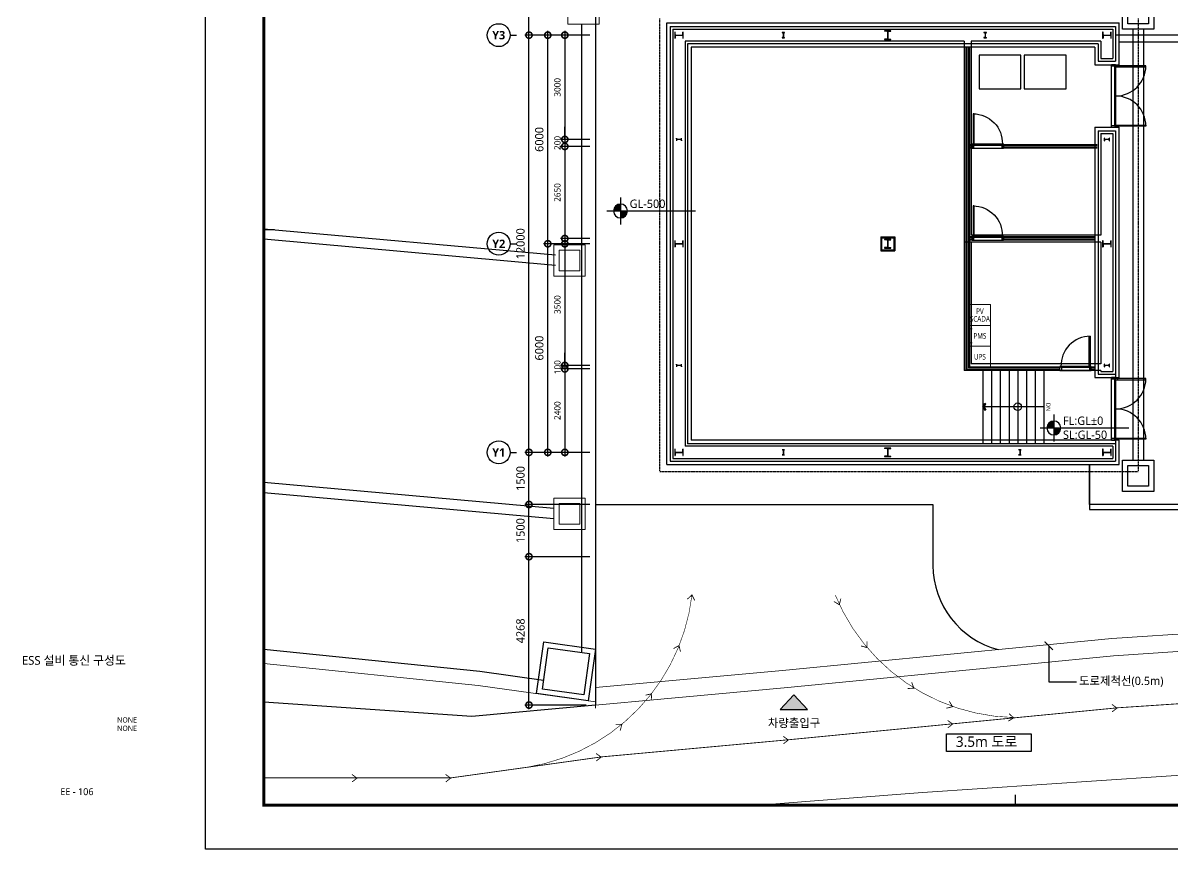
# Model space of a CAD drawing. Header units: millimetres. Extents: x 3366 to 637019, y 0 to 56757.
# Drawn here: x 163425 to 196451, y 0 to 23759 of the extents above; entities that cross this region are included whole.
import ezdxf
from ezdxf.enums import TextEntityAlignment as Align

# ---------------------------------------------------------------- set-up
doc = ezdxf.new("R2010")
doc.units = ezdxf.units.MM
for name, pattern in [('CEN', [62, 60, -1, 0, -1]), ('CONTIN', [0]), ('HID', [2.3, 1.5, -0.8]), ('HID2-HM', [3.75, 2.5, -1.25]), ('HIDDENX2', [0.75, 0.5, -0.25])]:
    doc.linetypes.add(name, pattern=pattern)
doc.layers.get('DEFPOINTS').update_dxf_attribs({"color": 137})
for name, color, linetype in [('0-구조_Pur', 5, 'HID'), ('7', 7, 'Continuous'), ('DIM', 7, 'Continuous'), ('DOOR', 6, 'Continuous'), ('E-ARCH', 8, 'Continuous'), ('E-TEXT', 7, 'Continuous'), ('ELE-7', 7, 'Continuous'), ('FIN', 5, 'Continuous'), ('Fin-1', 6, 'Continuous'), ('HID', 7, 'HIDDENX2'), ('S-SC', 3, 'Continuous'), ('SHT', 7, 'Continuous'), ('SHT-TXT', 7, 'Continuous'), ('SYM', 6, 'Continuous'), ('SYM-BUB', 3, 'Continuous'), ('SYM-LEAD', 6, 'Continuous'), ('SYM-LEVEL', 7, 'Continuous'), ('TEXT', 3, 'Continuous'), ('TEXT-NOTE', 6, 'Continuous'), ('도면 TITLE', 4, 'Continuous')]:
    doc.layers.add(name, color=color, linetype=linetype)
for name, color, linetype, lineweight in [('계획선', 6, 'Continuous', 30), ('배수로', 52, 'Continuous', 30), ('종단계획선', 6, 'CONTIN', 13), ('지반선', 7, 'CONTIN', 13)]:
    doc.layers.add(name, color=color, linetype=linetype, lineweight=lineweight)
doc.styles.add('MG', font='malgun.ttf')
doc.styles.add('스타일1', font='malgun.ttf')
doc.styles.add('스타일2', font='malgunbd.ttf')
doc.linetypes.add('FENCELINE1', pattern='A,6.35,-2.54,[133,ltypeshp.shx,S=2.54,R=0,X=-2.54,Y=0],-2.54,25.4', length=36.83)
doc.dimstyles.new('DIM-QD 1', dxfattribs={"dimtxt": 3, "dimasz": 1.5, "dimexe": 1, "dimexo": 0, "dimgap": 1, "dimtad": 1, "dimdec": 3, "dimdsep": 46, "dimlunit": 6, "dimtxsty": '스타일1', "dimblk1": 'ARCHTICK', "dimblk2": 'ARCHTICK', "dimsah": 1, "dimcen": 0, "dimclrd": 256, "dimclre": 256, "dimclrt": 3, "dimazin": 2, "dimtfac": 1, "dimtdec": 3, "dimtix": 1, "dimtmove": 2, "dimatfit": 3, "dimldrblk": 'ARCHTICK', "dimfxl": 1, "dimtolj": 1, "dimtzin": 0, "dimarcsym": 0})
doc.dimstyles.new('HM', dxfattribs={"dimscale": 300, "dimtxt": 2.7, "dimasz": 1, "dimexe": 2, "dimexo": 3, "dimgap": 1, "dimtad": 1, "dimdec": 0, "dimzin": 1, "dimdsep": 46, "dimlunit": 6, "dimtxsty": '스타일1', "dimblk": 'CJDOT', "dimcen": 0.09, "dimdle": 1, "dimclrd": 256, "dimclre": 256, "dimclrt": 3, "dimadec": 0, "dimazin": 0, "dimtfac": 1, "dimtdec": 0, "dimtix": 1, "dimtmove": 2, "dimatfit": 3, "dimldrblk": 'CJDOT', "dimfxl": 1, "dimtolj": 1, "dimtzin": 1, "dimarcsym": 0})

# ---------------------------------------------------------------- blocks, each defined once
blk = doc.blocks.new('NEW_BUB')
at = {"layer": 'SYM-BUB', "color": 6}
blk.add_line((0, 1.5), (0, 0), dxfattribs=at)
blk.add_circle((0, 4.25), 2.75, dxfattribs=at)
at = {"layer": 'SYM-BUB', "color": 3, "style": '스타일2'}
blk.add_attdef('X', text='', height=2, dxfattribs=at).set_placement((0, 4.25), align=Align.MIDDLE)
blk = doc.blocks.new('SHEET')
at = {"layer": 'SHT-TXT'}
for p, q in [((0, 0), (0, 297)), ((14, 148.5), (16.5, 148.5)), ((194, 10.5), (194, 13)), ((420, 0), (0, 0))]:
    blk.add_line(p, q, dxfattribs=at)
at = {"layer": 'SHT-TXT', "const_width": 0.699}
blk.add_lwpolyline([(14, 10.5), (14, 286.5), (410, 286.5), (410, 10.5)], close=True, dxfattribs=at)
blk = doc.blocks.new('LEVEL1')
at = {"layer": 'SYM-LEVEL'}
h = blk.add_hatch(color=6, dxfattribs=at)
edge = h.paths.add_edge_path()
edge.add_ellipse((4.87, 0), major_axis=(1.18, 1.18), ratio=1, start_angle=405, end_angle=495)
edge.add_line((3.2, 0), (4.87, 0))
edge.add_line((4.87, 0), (4.87, 1.67))
edge = h.paths.add_edge_path()
edge.add_ellipse((4.87, 0), major_axis=(1.18, 1.18), ratio=1, start_angle=585, end_angle=675)
edge.add_line((6.54, 0), (4.87, 0))
edge.add_line((4.87, 0), (4.87, -1.67))
at = {"layer": 'SYM-LEVEL', "color": 6}
for p, q in [((4.87, 3.25), (4.87, -3.25)), ((1.62, 0), (8.12, 0)), ((7.67, 0), (22.82, 0))]:
    blk.add_line(p, q, dxfattribs=at)
blk.add_ellipse((4.87, 0), major_axis=(1.18, 1.18), ratio=1, start_param=5.497787, end_param=11.780972, dxfattribs=at)
at = {"layer": 'SYM-LEVEL', "color": 3, "style": '스타일1'}
for tag, p in [('1층-바닥마감', (7.06, 0.74)), ('EL-+100', (7.06, -2.62))]:
    blk.add_attdef(tag, p, '', height=2, dxfattribs=at)
blk = doc.blocks.new('door1')
at = {"layer": 'DOOR'}
for p, q in [((-80097, -273801), (-80097, -272001)), ((-79977, -272001), (-80097, -272001)), ((-79107, -273771), (-80007, -273771)), ((-80097, -273801), (-79977, -273801))]:
    blk.add_line(p, q, dxfattribs=at)
for points in [[(-80007, -272046), (-80097, -272046)], [(-79107, -272031), (-80007, -272031), (-80007, -273771)], [(-79977, -272001), (-79977, -273801)], [(-79977, -272061), (-79107, -272061)], [(-79917, -272061), (-79917, -272031)], [(-79167, -272031), (-79167, -272061)], [(-79107, -272061), (-79107, -272031)], [(-80007, -273756), (-80097, -273756)], [(-79977, -273741), (-79107, -273741)], [(-79917, -273741), (-79917, -273771)], [(-79167, -273771), (-79167, -273741)], [(-79107, -273741), (-79107, -273771)]]:
    blk.add_lwpolyline(points, dxfattribs=at)
for centre, start, end in [((-79977, -272031), 270, 0), ((-79977, -273771), 0, 90)]:
    blk.add_arc(centre, 870, start, end, dxfattribs=at)
blk = doc.blocks.new('XR-PLAN$0$arrow1')
for p, q in [((0, 0), (0.29, 0.5)), ((0, 0), (0.29, -0.5)), ((0.16, 0), (0.41, 0.43)), ((0.16, 0), (0.41, -0.43)), ((0.29, 0.5), (0.41, 0.43)), ((0.29, -0.5), (0.41, -0.43))]:
    blk.add_line(p, q)
blk = doc.blocks.new('d-900')
at = {"layer": 'DOOR'}
for p, q in [((-80750, -274049), (-80750, -273149)), ((-80660, -274019), (-80660, -273179)), ((-80630, -274049), (-80630, -273149)), ((-79760, -274019), (-80660, -274019))]:
    blk.add_line(p, q, dxfattribs=at)
for points in [[(-80750, -273149), (-80630, -273149)], [(-80660, -273194), (-80750, -273194)], [(-80630, -273179), (-80660, -273179)], [(-80660, -274004), (-80750, -274004)], [(-80750, -274049), (-80630, -274049)], [(-80630, -273989), (-79760, -273989)], [(-80570, -273989), (-80570, -274019)], [(-79820, -274019), (-79820, -273989)], [(-79760, -273989), (-79760, -274019)]]:
    blk.add_lwpolyline(points, dxfattribs=at)
blk.add_arc((-80605, -274024), 845, 0.3025, 91.7077, dxfattribs=at)
blk = doc.blocks.new('_DotSmall')
at = {"color": 0, "linetype": 'ByBlock', "const_width": 0.5}
blk.add_lwpolyline([(-0.0625, 0, 1), (0.0625, 0, 1)], format="xyb", close=True, dxfattribs=at)
blk = doc.blocks.new('*D68')
at = {"layer": 'DEFPOINTS', "color": 0, "transparency": 16777216}
for p in [(177969, 23409), (180079, 23409), (180079, 11409)]:
    blk.add_point(p, dxfattribs=at)
at = {"layer": 'DIM', "color": 7, "lineweight": -2, "transparency": 16777216}
for p, q in [((177969, 11289), (177969, 23529)), ((179719, 23409), (177849, 23409)), ((179719, 11409), (177849, 11409))]:
    blk.add_line(p, q, dxfattribs=at)
at = {"layer": 'DIM', "color": 7, "lineweight": -2, "transparency": 16777216, "xscale": 360, "yscale": 360, "zscale": 360}
for p, rotation in [((177969, 23409), 90), ((177969, 11409), 270)]:
    blk.add_blockref('_DotSmall', p, dxfattribs=dict(at, rotation=rotation))
at = {"layer": 'DIM', "color": 3, "transparency": 16777216, "insert": (177725, 17409), "char_height": 240, "attachment_point": 5, "rotation": 90, "style": '스타일1'}
blk.add_mtext('\\A1;12000', dxfattribs=at)
blk = doc.blocks.new('CJDOT')
blk.add_line((-2, 0), (2, 0))
at = {"const_width": 0.5}
blk.add_lwpolyline([(-0.25, 0, 1), (0.25, 0, 1)], format="xyb", close=True, dxfattribs=at)
blk = doc.blocks.new('*D69')
at = {"layer": 'DEFPOINTS', "color": 0, "transparency": 16777216}
for p in [(178509, 23409), (180079, 23409), (180079, 17409)]:
    blk.add_point(p, dxfattribs=at)
at = {"layer": 'DIM', "color": 7, "lineweight": -2, "transparency": 16777216}
for p, q in [((178509, 17289), (178509, 23529)), ((179719, 23409), (178389, 23409)), ((179719, 17409), (178389, 17409))]:
    blk.add_line(p, q, dxfattribs=at)
at = {"layer": 'DIM', "color": 7, "lineweight": -2, "transparency": 16777216, "xscale": 360, "yscale": 360, "zscale": 360}
for p, rotation in [((178509, 23409), 90), ((178509, 17409), 270)]:
    blk.add_blockref('_DotSmall', p, dxfattribs=dict(at, rotation=rotation))
at = {"layer": 'DIM', "color": 3, "transparency": 16777216, "insert": (178265, 20409), "char_height": 240, "attachment_point": 5, "rotation": 90, "style": '스타일1'}
blk.add_mtext('\\A1;6000', dxfattribs=at)
blk = doc.blocks.new('*D70')
at = {"layer": 'DEFPOINTS', "color": 0, "transparency": 16777216}
for p in [(177969, 11409), (180079, 11409), (180079, 9909)]:
    blk.add_point(p, dxfattribs=at)
at = {"layer": 'DIM', "color": 7, "lineweight": -2, "transparency": 16777216}
for p, q in [((179719, 11409), (177849, 11409)), ((177969, 9789), (177969, 11529)), ((179719, 9909), (177849, 9909))]:
    blk.add_line(p, q, dxfattribs=at)
at = {"layer": 'DIM', "color": 7, "lineweight": -2, "transparency": 16777216, "xscale": 360, "yscale": 360, "zscale": 360}
for p, rotation in [((177969, 11409), 90), ((177969, 9909), 270)]:
    blk.add_blockref('_DotSmall', p, dxfattribs=dict(at, rotation=rotation))
at = {"layer": 'DIM', "color": 3, "transparency": 16777216, "insert": (177725, 10659), "char_height": 240, "attachment_point": 5, "rotation": 90, "style": '스타일1'}
blk.add_mtext('\\A1;1500', dxfattribs=at)
blk = doc.blocks.new('*D71')
at = {"layer": 'DEFPOINTS', "color": 0, "transparency": 16777216}
for p in [(178509, 17409), (180079, 17409), (180079, 11409)]:
    blk.add_point(p, dxfattribs=at)
at = {"layer": 'DIM', "color": 7, "lineweight": -2, "transparency": 16777216}
for p, q in [((178509, 11289), (178509, 17529)), ((179719, 17409), (178389, 17409)), ((179719, 11409), (178389, 11409))]:
    blk.add_line(p, q, dxfattribs=at)
at = {"layer": 'DIM', "color": 7, "lineweight": -2, "transparency": 16777216, "xscale": 360, "yscale": 360, "zscale": 360}
for p, rotation in [((178509, 17409), 90), ((178509, 11409), 270)]:
    blk.add_blockref('_DotSmall', p, dxfattribs=dict(at, rotation=rotation))
at = {"layer": 'DIM', "color": 3, "transparency": 16777216, "insert": (178265, 14409), "char_height": 240, "attachment_point": 5, "rotation": 90, "style": '스타일1'}
blk.add_mtext('\\A1;6000', dxfattribs=at)
blk = doc.blocks.new('*D72')
at = {"layer": 'DEFPOINTS', "color": 0, "transparency": 16777216}
for p in [(177969, 27409), (180079, 27409), (180079, 23409)]:
    blk.add_point(p, dxfattribs=at)
at = {"layer": 'DIM', "color": 7, "lineweight": -2, "transparency": 16777216}
for p, q in [((177969, 23289), (177969, 27529)), ((179719, 27409), (177849, 27409)), ((179719, 23409), (177849, 23409))]:
    blk.add_line(p, q, dxfattribs=at)
at = {"layer": 'DIM', "color": 7, "lineweight": -2, "transparency": 16777216, "xscale": 360, "yscale": 360, "zscale": 360}
for p, rotation in [((177969, 27409), 90), ((177969, 23409), 270)]:
    blk.add_blockref('_DotSmall', p, dxfattribs=dict(at, rotation=rotation))
at = {"layer": 'DIM', "color": 3, "transparency": 16777216, "insert": (177725, 25409), "char_height": 240, "attachment_point": 5, "rotation": 90, "style": '스타일1'}
blk.add_mtext('\\A1;4000', dxfattribs=at)
blk = doc.blocks.new('*D73')
at = {"layer": 'DEFPOINTS', "color": 0, "transparency": 16777216}
for p in [(177969, 8409), (180079, 8409), (179974, 4141)]:
    blk.add_point(p, dxfattribs=at)
at = {"layer": 'DIM', "color": 7, "lineweight": -2, "transparency": 16777216}
for p, q in [((179719, 8409), (177849, 8409)), ((177969, 4021), (177969, 8529)), ((179614, 4141), (177849, 4141))]:
    blk.add_line(p, q, dxfattribs=at)
at = {"layer": 'DIM', "color": 7, "lineweight": -2, "transparency": 16777216, "xscale": 360, "yscale": 360, "zscale": 360}
for p, rotation in [((177969, 8409), 90), ((177969, 4141), 270)]:
    blk.add_blockref('_DotSmall', p, dxfattribs=dict(at, rotation=rotation))
at = {"layer": 'DIM', "color": 3, "transparency": 16777216, "insert": (177725, 6275), "char_height": 240, "attachment_point": 5, "rotation": 90, "style": '스타일1'}
blk.add_mtext('\\A1;4268', dxfattribs=at)
blk = doc.blocks.new('*D81')
at = {"layer": 'DEFPOINTS', "color": 0, "transparency": 16777216}
for p in [(177969, 9909), (180079, 9909), (180079, 8409)]:
    blk.add_point(p, dxfattribs=at)
at = {"layer": 'DIM', "color": 7, "lineweight": -2, "transparency": 16777216}
for p, q in [((179719, 9909), (177849, 9909)), ((177969, 8289), (177969, 10029)), ((179719, 8409), (177849, 8409))]:
    blk.add_line(p, q, dxfattribs=at)
at = {"layer": 'DIM', "color": 7, "lineweight": -2, "transparency": 16777216, "xscale": 360, "yscale": 360, "zscale": 360}
for p, rotation in [((177969, 9909), 90), ((177969, 8409), 270)]:
    blk.add_blockref('_DotSmall', p, dxfattribs=dict(at, rotation=rotation))
at = {"layer": 'DIM', "color": 3, "transparency": 16777216, "insert": (177725, 9159), "char_height": 240, "attachment_point": 5, "rotation": 90, "style": '스타일1'}
blk.add_mtext('\\A1;1500', dxfattribs=at)
blk = doc.blocks.new('*U43')
for p, q in [((19, 143), (0, 143)), ((19, 7), (0, 7)), ((35, 127), (35, 23)), ((40, 127), (40, 23)), ((56, 143), (75, 143)), ((56, 7), (75, 7))]:
    blk.add_line(p, q)
for points in [[(75, 143), (75, 150), (0, 150), (0, 143)], [(0, 7), (0, 0), (75, 0), (75, 7)]]:
    blk.add_lwpolyline(points)
for centre, start, end in [((19, 127), 0, 90), ((19, 23), 270, 0), ((56, 127), 90, 180), ((56, 23), 180, 270)]:
    blk.add_arc(centre, 16, start, end)
blk = doc.blocks.new('WC1')
at = {"layer": 'S-SC'}
blk.add_blockref('*U43', (-17817, 85329), dxfattribs=at)
blk = doc.blocks.new('*U21')
for p, q in [((68, 233), (0, 233)), ((68, 11), (0, 11)), ((84, 217), (84, 27)), ((91, 217), (91, 27)), ((107, 233), (175, 233)), ((107, 11), (175, 11))]:
    blk.add_line(p, q)
for points in [[(175, 233), (175, 244), (0, 244), (0, 233)], [(0, 11), (0, 0), (175, 0), (175, 11)]]:
    blk.add_lwpolyline(points)
for centre, start, end in [((68, 217), 0, 90), ((68, 27), 270, 0), ((107, 217), 90, 180), ((107, 27), 180, 270)]:
    blk.add_arc(centre, 16, start, end)
blk = doc.blocks.new('_ARCHTICK')
at = {"color": 0, "linetype": 'ByBlock', "const_width": 0.15}
blk.add_lwpolyline([(-0.5, -0.5), (0.5, 0.5)], dxfattribs=at)
blk = doc.blocks.new('*D57')
at = {"layer": 'DEFPOINTS', "color": 0, "transparency": 16777216}
for p in [(180079, 23409), (178999, 20409), (180079, 20409)]:
    blk.add_point(p, dxfattribs=at)
at = {"layer": 'DIM', "color": 7, "lineweight": -2, "transparency": 16777216}
for p, q in [((178999, 23529), (178999, 20289)), ((179719, 23409), (178879, 23409)), ((179719, 20409), (178879, 20409))]:
    blk.add_line(p, q, dxfattribs=at)
at = {"layer": 'DIM', "color": 7, "lineweight": -2, "transparency": 16777216, "xscale": 360, "yscale": 360, "zscale": 360}
for p, rotation in [((178999, 23409), 90), ((178999, 20409), 270)]:
    blk.add_blockref('_DotSmall', p, dxfattribs=dict(at, rotation=rotation))
at = {"layer": 'DIM', "color": 3, "transparency": 16777216, "insert": (178786, 21909), "char_height": 180, "attachment_point": 5, "rotation": 90, "style": '스타일1'}
blk.add_mtext('\\A1;3000', dxfattribs=at)
blk = doc.blocks.new('*D58')
at = {"layer": 'DEFPOINTS', "color": 0, "transparency": 16777216}
for p in [(180079, 20209), (178999, 17559), (180079, 17559)]:
    blk.add_point(p, dxfattribs=at)
at = {"layer": 'DIM', "color": 7, "lineweight": -2, "transparency": 16777216}
for p, q in [((179719, 20209), (178879, 20209)), ((178999, 20329), (178999, 17439)), ((179719, 17559), (178879, 17559))]:
    blk.add_line(p, q, dxfattribs=at)
at = {"layer": 'DIM', "color": 7, "lineweight": -2, "transparency": 16777216, "xscale": 360, "yscale": 360, "zscale": 360}
for p, rotation in [((178999, 20209), 90), ((178999, 17559), 270)]:
    blk.add_blockref('_DotSmall', p, dxfattribs=dict(at, rotation=rotation))
at = {"layer": 'DIM', "color": 3, "transparency": 16777216, "insert": (178786, 18884), "char_height": 180, "attachment_point": 5, "rotation": 90, "style": '스타일1'}
blk.add_mtext('\\A1;2650', dxfattribs=at)
blk = doc.blocks.new('*D61')
at = {"layer": 'DEFPOINTS', "color": 0, "transparency": 16777216}
for p in [(180079, 17409), (178999, 13909), (180079, 13909)]:
    blk.add_point(p, dxfattribs=at)
at = {"layer": 'DIM', "color": 7, "lineweight": -2, "transparency": 16777216}
for p, q in [((178999, 17529), (178999, 13789)), ((179719, 17409), (178879, 17409)), ((179719, 13909), (178879, 13909))]:
    blk.add_line(p, q, dxfattribs=at)
at = {"layer": 'DIM', "color": 7, "lineweight": -2, "transparency": 16777216, "xscale": 360, "yscale": 360, "zscale": 360}
for p, rotation in [((178999, 17409), 90), ((178999, 13909), 270)]:
    blk.add_blockref('_DotSmall', p, dxfattribs=dict(at, rotation=rotation))
at = {"layer": 'DIM', "color": 3, "transparency": 16777216, "insert": (178786, 15659), "char_height": 180, "attachment_point": 5, "rotation": 90, "style": '스타일1'}
blk.add_mtext('\\A1;3500', dxfattribs=at)
blk = doc.blocks.new('*D62')
at = {"layer": 'DEFPOINTS', "color": 0, "transparency": 16777216}
for p in [(180079, 13809), (178999, 11409), (180079, 11409)]:
    blk.add_point(p, dxfattribs=at)
at = {"layer": 'DIM', "color": 7, "lineweight": -2, "transparency": 16777216}
for p, q in [((178999, 13929), (178999, 11289)), ((179719, 13809), (178879, 13809)), ((179719, 11409), (178879, 11409))]:
    blk.add_line(p, q, dxfattribs=at)
at = {"layer": 'DIM', "color": 7, "lineweight": -2, "transparency": 16777216, "xscale": 360, "yscale": 360, "zscale": 360}
for p, rotation in [((178999, 13809), 90), ((178999, 11409), 270)]:
    blk.add_blockref('_DotSmall', p, dxfattribs=dict(at, rotation=rotation))
at = {"layer": 'DIM', "color": 3, "transparency": 16777216, "insert": (178786, 12609), "char_height": 180, "attachment_point": 5, "rotation": 90, "style": '스타일1'}
blk.add_mtext('\\A1;2400', dxfattribs=at)
blk = doc.blocks.new('*D63')
at = {"layer": 'DEFPOINTS', "color": 0, "transparency": 16777216}
for p in [(180079, 13909), (178999, 13809), (180079, 13809)]:
    blk.add_point(p, dxfattribs=at)
at = {"layer": 'DIM', "color": 7, "lineweight": -2, "transparency": 16777216}
for p, q in [((178999, 13909), (178999, 14269)), ((179719, 13909), (178879, 13909)), ((178999, 13909), (178999, 13809)), ((179719, 13809), (178879, 13809)), ((178999, 13809), (178999, 13449))]:
    blk.add_line(p, q, dxfattribs=at)
at = {"layer": 'DIM', "color": 7, "lineweight": -2, "transparency": 16777216, "xscale": 360, "yscale": 360, "zscale": 360}
for p, rotation in [((178999, 13909), 270), ((178999, 13809), 90)]:
    blk.add_blockref('_DotSmall', p, dxfattribs=dict(at, rotation=rotation))
at = {"layer": 'DIM', "color": 3, "transparency": 16777216, "insert": (178786, 13859), "char_height": 180, "attachment_point": 5, "rotation": 90, "style": '스타일1'}
blk.add_mtext('\\A1;100', dxfattribs=at)
blk = doc.blocks.new('*D67')
at = {"layer": 'DEFPOINTS', "color": 0, "transparency": 16777216}
for p in [(178999, 20209), (180079, 20409), (180079, 20209)]:
    blk.add_point(p, dxfattribs=at)
at = {"layer": 'DIM', "color": 7, "lineweight": -2, "transparency": 16777216}
for p, q in [((178999, 20409), (178999, 20769)), ((179719, 20409), (178879, 20409)), ((179719, 20209), (178879, 20209)), ((178999, 20409), (178999, 20209)), ((178999, 20209), (178999, 19849))]:
    blk.add_line(p, q, dxfattribs=at)
at = {"layer": 'DIM', "color": 7, "lineweight": -2, "transparency": 16777216, "xscale": 360, "yscale": 360, "zscale": 360}
for p, rotation in [((178999, 20409), 270), ((178999, 20209), 90)]:
    blk.add_blockref('_DotSmall', p, dxfattribs=dict(at, rotation=rotation))
at = {"layer": 'DIM', "color": 3, "transparency": 16777216, "insert": (178786, 20309), "char_height": 180, "attachment_point": 5, "rotation": 90, "style": '스타일1'}
blk.add_mtext('\\A1;200', dxfattribs=at)

msp = doc.modelspace()

# ---------------------------------------------------------------- hatches: boundary and pattern name
at = {"layer": 'SYM'}
msp.add_hatch(color=1, dxfattribs=at).paths.add_polyline_path([(185581.4, 4431.4), (185971.4, 4011.4), (185191.4, 4011.4)])

# ---------------------------------------------------------------- linework, layer by layer
for points in [[(190904.4, 21864), (192104.4, 21864), (192104.4, 22834), (190904.4, 22834)], [(192204.4, 21864), (193404.4, 21864), (193404.4, 22834), (192204.4, 22834)]]:
    msp.add_lwpolyline(points, close=True)
at = {"lineweight": 18}
for points in [[(190629.4, 15659.8), (190629.4, 13859), (191229.7, 13859), (191229.7, 15659.8)], [(191229.7, 15659.8), (190629.4, 15659.8)], [(190629.4, 15059.5), (191229.7, 15059.5)], [(190629.4, 14459.3), (191229.7, 14459.3)]]:
    msp.add_lwpolyline(points, dxfattribs=at)
at = {"lineweight": 30}
for points in [[(190686.4, 14968.2), (190675, 14968.2)], [(190675, 14947.7), (190686.4, 14947.7)], [(190675, 14568.8), (190686.4, 14568.8)], [(190686.4, 14548.3), (190675, 14548.3)]]:
    msp.add_lwpolyline(points, dxfattribs=at)
for centre in [(190680.7, 14960.3), (190680.7, 14560.8)]:
    msp.add_circle(centre, 3.42, dxfattribs=at)
for centre, start, end in [((190676.2, 14960.3), 90.00002, 269.99998), ((190687.6, 14960.3), 270.00002, 89.99998), ((190676.2, 14560.8), 90.00002, 269.99998), ((190687.6, 14560.8), 270.00002, 89.99998)]:
    msp.add_arc(centre, 10.3, start, end, dxfattribs=at)
at = {"layer": '7'}
for p, q in [((179879.4, 9909), (189579.4, 9909)), ((189579.4, 9909), (189579.4, 8159))]:
    msp.add_line(p, q, dxfattribs=at)
msp.add_arc((192079.4, 8159), 2500, 180, 255.55383, dxfattribs=at)
at = {"layer": 'E-ARCH', "color": 3, "linetype": 'FENCELINE1', "ltscale": 0.5}
for points in [[(200079.4, 22651), (200079.4, 23409), (194854.4, 23409)], [(194079.4, 11059), (194079.4, 9769), (201045.2, 9769)]]:
    msp.add_lwpolyline(points, dxfattribs=at)
at = {"layer": 'ELE-7', "linetype": 'HIDDENX2'}
for p, q in [((181729.4, 10859), (181729.4, 23884)), ((195479.4, 23884), (195479.4, 10859)), ((181729.4, 10859), (195479.4, 10859))]:
    msp.add_line(p, q, dxfattribs=at)
at = {"layer": 'ELE-7'}
for p, q in [((182104.4, 23584), (182104.4, 11234)), ((182104.4, 23584), (194754.4, 23584)), ((194754.4, 23584), (194754.4, 22734)), ((182454.4, 23234), (182454.4, 11584)), ((190479.4, 23234), (182454.4, 23234)), ((190479.4, 23234), (190479.4, 13759)), ((194404.4, 23234), (190679.4, 23234)), ((190679.4, 23234), (190679.4, 17659)), ((194404.4, 23234), (194404.4, 22734)), ((200079.4, 23209), (194929.4, 23209)), ((194404.4, 22734), (194754.4, 22734)), ((194404.4, 20584), (194404.4, 17659)), ((194404.4, 20584), (194754.4, 20584)), ((194754.4, 20584), (194754.4, 13734)), ((194404.4, 17659), (190679.4, 17659)), ((194404.4, 17459), (190479.4, 17459)), ((190679.4, 17459), (190679.4, 13959)), ((194404.4, 17459), (194404.4, 13959)), ((194404.4, 13959), (190679.4, 13959)), ((194404.4, 13759), (190479.4, 13759)), ((191016.4, 13759), (191016.4, 11684)), ((191266.4, 13759), (191266.4, 11684)), ((191516.4, 13759), (191516.4, 11684)), ((191766.4, 13759), (191766.4, 11684)), ((192016.4, 13759), (192016.4, 11684)), ((192266.4, 13759), (192266.4, 11684)), ((192516.4, 13759), (192516.4, 11684)), ((192766.4, 13759), (192766.4, 11684)), ((194404.4, 13759), (194404.4, 13734)), ((194404.4, 13734), (194754.4, 13734)), ((194754.4, 11584), (182454.4, 11584)), ((194754.4, 11584), (194754.4, 11234)), ((182104.4, 11234), (194754.4, 11234)), ((194079.4, 9909), (194079.4, 11059)), ((200079.4, 9909), (194079.4, 9909))]:
    msp.add_line(p, q, dxfattribs=at)
at = {"layer": 'FIN'}
for p, q in [((181929.4, 23759), (194929.4, 23759)), ((181929.4, 11059), (181929.4, 23759)), ((194929.4, 22559), (194929.4, 23759)), ((182629.4, 23059), (182629.4, 11759)), ((194229.4, 23059), (182629.4, 23059)), ((190529.4, 23059), (190529.4, 13759)), ((190541.4, 23059), (190541.4, 13771)), ((190554.4, 23059), (190554.4, 13784)), ((190604.4, 23059), (190604.4, 13834)), ((190617.4, 23059), (190617.4, 13847)), ((190629.4, 23059), (190629.4, 13859)), ((194229.4, 23059), (194229.4, 22559)), ((194229.4, 22559), (194929.4, 22559)), ((194229.4, 20759), (194229.4, 13559)), ((194229.4, 20759), (194929.4, 20759)), ((194929.4, 13559), (194929.4, 20759)), ((190704.4, 20259), (190629.4, 20259)), ((190704.4, 20247), (190629.4, 20247)), ((190704.4, 20234), (190629.4, 20234)), ((190704.4, 20184), (190629.4, 20184)), ((190704.4, 20171), (190629.4, 20171)), ((190704.4, 20159), (190629.4, 20159)), ((190704.4, 20259), (190704.4, 20159)), ((194304.4, 20259), (191604.4, 20259)), ((191604.4, 20259), (191604.4, 20159)), ((194304.4, 20247), (191604.4, 20247)), ((194304.4, 20234), (191604.4, 20234)), ((194304.4, 20184), (191604.4, 20184)), ((194304.4, 20171), (191604.4, 20171)), ((194304.4, 20159), (191604.4, 20159)), ((190704.4, 17609), (190629.4, 17609)), ((190704.4, 17597), (190629.4, 17597)), ((190704.4, 17584), (190629.4, 17584)), ((190704.4, 17534), (190629.4, 17534)), ((190704.4, 17521), (190629.4, 17521)), ((190704.4, 17509), (190629.4, 17509)), ((190704.4, 17609), (190704.4, 17509)), ((194229.4, 17609), (191604.4, 17609)), ((191604.4, 17609), (191604.4, 17509)), ((194229.4, 17597), (191604.4, 17597)), ((194229.4, 17584), (191604.4, 17584)), ((194229.4, 17534), (191604.4, 17534)), ((194229.4, 17521), (191604.4, 17521)), ((194229.4, 17509), (191604.4, 17509)), ((193229.4, 13759), (190529.4, 13759)), ((193229.4, 13771), (190541.4, 13771)), ((193229.4, 13784), (190554.4, 13784)), ((193229.4, 13834), (190604.4, 13834)), ((193229.4, 13847), (190617.4, 13847)), ((193229.4, 13859), (190629.4, 13859)), ((194229.4, 13859), (194129.4, 13859)), ((194229.4, 13847), (194129.4, 13847)), ((194229.4, 13834), (194129.4, 13834)), ((194229.4, 13784), (194129.4, 13784)), ((194229.4, 13771), (194129.4, 13771)), ((194229.4, 13759), (194129.4, 13759)), ((194229.4, 13559), (194929.4, 13559)), ((194829.4, 13734), (194829.4, 13559)), ((194929.4, 11759), (182629.4, 11759)), ((194829.4, 11759), (194829.4, 11659)), ((194929.4, 11059), (194929.4, 11759)), ((181929.4, 11059), (194929.4, 11059))]:
    msp.add_line(p, q, dxfattribs=at)
at = {"layer": 'FIN', "linetype": 'Continuous', "ltscale": 3}
for p, q in [((188079.4, 17609), (188079.4, 17209)), ((188079.4, 17609), (188479.4, 17609)), ((188091.9, 17596.5), (188466.9, 17596.5)), ((188091.9, 17596.5), (188091.9, 17221.5)), ((188104.4, 17584), (188454.4, 17584)), ((188104.4, 17584), (188104.4, 17234)), ((188454.4, 17584), (188454.4, 17234)), ((188466.9, 17596.5), (188466.9, 17221.5)), ((188479.4, 17609), (188479.4, 17209)), ((188079.4, 17209), (188479.4, 17209)), ((188091.9, 17221.5), (188466.9, 17221.5)), ((188104.4, 17234), (188454.4, 17234))]:
    msp.add_line(p, q, dxfattribs=at)
at = {"layer": 'Fin-1'}
for p, q in [((182029.4, 23659), (182029.4, 11159)), ((182029.4, 23659), (194829.4, 23659)), ((194829.4, 23659), (194829.4, 22659)), ((182529.4, 23159), (182529.4, 11659)), ((194329.4, 23159), (182529.4, 23159)), ((194329.4, 23159), (194329.4, 22659)), ((194329.4, 22659), (194829.4, 22659)), ((194329.4, 20659), (194329.4, 13659)), ((194329.4, 20659), (194829.4, 20659)), ((194829.4, 20659), (194829.4, 13659)), ((194329.4, 13659), (194829.4, 13659)), ((194829.4, 11659), (182529.4, 11659)), ((194829.4, 11659), (194829.4, 11159)), ((182029.4, 11159), (194829.4, 11159))]:
    msp.add_line(p, q, dxfattribs=at)
at = {"layer": 'HID', "linetype": 'HID2-HM', "ltscale": 2}
msp.add_lwpolyline([(182653.2, 7309, 16, 16, -0.3364815), (177898.8, 2349.4, 16, 16, -0.1909214)], format="xyseb", dxfattribs=at)
at = {"layer": 'HID', "linetype": 'HID2-HM', "ltscale": 3, "const_width": 24}
for points in [[(182733.2, 7147.7), (182653.2, 7309), (182520.8, 7187.1)], [(186732.7, 7119.3), (186887.7, 7027.7), (186932.2, 7202.1)], [(213550.5, 6106.6), (209523.1, 5659.4), (197492.5, 4235.3), (194887.5, 4062.1), (185440.9, 3144.1), (180061.9, 2651.1), (175735.6, 2047.7), (170350.5, 2047.7)], [(187512.5, 5841.1), (187686.2, 5793.8), (187682.9, 5973.8)], [(182322.2, 5678.3), (182282, 5853.8), (182124.8, 5766)], [(188851.4, 4615.5), (189031, 4627.8), (188968.8, 4796.8)], [(181483.4, 4285), (181495.5, 4464.6), (181319.7, 4425.9)], [(189968.6, 4049.6), (190142.7, 4095.3), (190050.1, 4249.7)], [(194728.1, 3943.5), (194869.9, 4054.4), (194723.8, 4159.4)], [(190004.8, 3484.5), (190146.6, 3595.3), (190000.5, 3700.4)], [(191746.7, 3678.8), (191900.2, 3772.8), (191767, 3893.9)], [(180591.3, 3406.1), (180636.7, 3580.3), (180456.8, 3575.2)], [(185281.5, 3025.5), (185423.3, 3136.3), (185277.2, 3241.4)], [(179902.5, 2532.4), (180044.3, 2643.3), (179898.2, 2748.4)], [(172883.6, 1929.1), (173025.4, 2039.9), (172879.3, 2145)], [(175576.2, 1929.1), (175718, 2039.9), (175571.8, 2145)]]:
    msp.add_lwpolyline(points, dxfattribs=at)
at = {"layer": 'HID', "linetype": 'HID2-HM', "ltscale": 2, "const_width": 16}
msp.add_lwpolyline([(191895, 3781.6, -0.2980091), (186770.4, 7309, -0.2258408)], format="xyb", dxfattribs=at)
at = {"layer": 'S-SC'}
msp.add_circle((192016.4, 12721.5), 108, dxfattribs=at)
at = {"layer": 'SYM'}
msp.add_line((192766.4, 12721.5), (191049.3, 12721.5), dxfattribs=at)
at = {"layer": 'SYM', "color": 1}
msp.add_lwpolyline([(185971.4, 4011.4), (185581.4, 4431.4), (185191.4, 4011.4)], close=True, dxfattribs=at)
at = {"layer": 'SYM-LEAD'}
msp.add_lwpolyline([(189966.8, 3313), (192400.4, 3313), (192400.4, 2801.2), (189966.8, 2801.2)], close=True, dxfattribs=at)
at = {"layer": '계획선', "linetype": 'Continuous'}
msp.add_lwpolyline([(213550.5, 11936.7), (213490.8, 11076.8), (212821, 7898.9), (199315.6, 5859.8), (197413.6, 5733.3), (196998.2, 9573.9), (197853.3, 24746.2), (188163.4, 26890), (179879.4, 27409), (179879.4, 4140.6), (176327.9, 3815.1), (170350.5, 4224.8)], dxfattribs=at)
at = {"layer": '계획선'}
for points in [[(195029.4, 24484), (195929.4, 24484), (195929.4, 23584), (195029.4, 23584)], [(195029.4, 11184), (195929.4, 11184), (195929.4, 10284), (195029.4, 10284)], [(179879.4, 5750), (179672.4, 4264.4), (178186.7, 4471.4), (178393.7, 5957)]]:
    msp.add_lwpolyline(points, close=True, dxfattribs=at)
for points in [[(195179.4, 24334), (195779.4, 24334), (195779.4, 23734), (195179.4, 23734), (195179.4, 24334)], [(195179.4, 11034), (195779.4, 11034), (195779.4, 10434), (195179.4, 10434), (195179.4, 11034)], [(179710.1, 5622.2), (179544.5, 4433.6), (178356, 4599.2), (178521.6, 5787.8), (179710.1, 5622.2)]]:
    msp.add_lwpolyline(points, dxfattribs=at)
at = {"layer": '배수로'}
for p, q in [((179479.4, 23729.3), (179479.4, 5654.3)), ((195329.4, 23584), (195329.4, 11184)), ((195629.4, 23584), (195629.4, 11184))]:
    msp.add_line(p, q, dxfattribs=at)
for points in [[(170350.5, 17842.3), (178729.4, 17088.9)], [(178729.4, 16787.7), (170350.5, 17541.1)], [(170350.5, 10548.2), (178684.4, 9800.5)], [(178684.4, 9499.3), (170350.5, 10247)], [(178390.5, 4846.9), (176554.9, 5102.6), (170350.5, 5736.1)]]:
    msp.add_lwpolyline(points, dxfattribs=at)
at = {"layer": '종단계획선', "linetype": 'Continuous'}
msp.add_line((179879.4, 27320.7), (179879.4, 4052.3), dxfattribs=at)
for points in [[(179084.4, 24629.3), (179084.4, 23729.3), (179984.4, 23729.3), (179984.4, 24629.3)], [(178684.4, 17377.3), (178684.4, 16477.3), (179584.4, 16477.3), (179584.4, 17377.3)], [(178684.4, 10089.4), (178684.4, 9189.4), (179584.4, 9189.4), (179584.4, 10089.4)]]:
    msp.add_lwpolyline(points, close=True, dxfattribs=at)
for points in [[(178834.4, 17227.3), (178834.4, 16627.3), (179434.4, 16627.3), (179434.4, 17227.3), (178834.4, 17227.3)], [(178834.4, 9939.4), (178834.4, 9339.4), (179434.4, 9339.4), (179434.4, 9939.4), (178834.4, 9939.4)], [(179879.4, 4235.5), (176507, 4705.4), (170350.5, 5334.1)]]:
    msp.add_lwpolyline(points, dxfattribs=at)
at = {"layer": '지반선'}
for points in [[(170350.5, 4224.8), (176327.9, 3815.1), (185299.9, 4637.5), (194765.2, 5557.3), (199315.6, 5859.8), (212821, 7898.9), (213490.8, 11076.8), (213550.5, 11936.7)], [(179879.4, 4642.7), (185252.9, 5135.3), (194724.4, 6055.7), (197359.8, 6230.9)], [(213550.5, 3365.5), (211353.7, 4060), (206393.7, 3172), (197856.7, 2201.6), (189277.9, 1624.9), (184567, 1260)]]:
    msp.add_lwpolyline(points, dxfattribs=at)

# ---------------------------------------------------------------- block references
at = {"layer": '0-구조_Pur'}
for p in [(203059.1, -61994.8), (208859.1, -61994.8), (203059.1, -73994.8), (209859.1, -73994.8)]:
    msp.add_blockref('WC1', p, dxfattribs=at)
at = {"layer": '0-구조_Pur', "rotation": 270}
for p in [(96875.6, 2629.3), (109175.6, 2629.3), (96875.6, -3870.7), (109175.6, -3870.7)]:
    msp.add_blockref('WC1', p, dxfattribs=at)
at = {"layer": 'DOOR', "linetype": 'CEN'}
for p in [(274806.6, 294560.4), (274806.6, 285560.4)]:
    msp.add_blockref('door1', p, dxfattribs=at)
at = {"layer": 'DOOR', "linetype": 'CEN', "xscale": -1, "rotation": 270}
for p in [(464753.8, 100908.7), (464753.8, 98258.7)]:
    msp.add_blockref('d-900', p, dxfattribs=at)
at = {"layer": 'DOOR', "linetype": 'CEN', "rotation": 90.00000000000001}
msp.add_blockref('d-900', (-79920, 94508.7), dxfattribs=at)
at = {"layer": 'S-SC', "rotation": 90}
for p in [(182401.4, 23321.5), (194701.4, 23321.5), (182401.4, 17321.5), (194701.4, 17321.5), (182401.4, 11321.5), (194701.4, 11321.5)]:
    msp.add_blockref('*U21', p, dxfattribs=at)
at = {"layer": 'S-SC'}
for p in [(188191.9, 23287), (188191.9, 17287), (188191.9, 11287)]:
    msp.add_blockref('*U21', p, dxfattribs=at)
at = {"layer": 'SHT', "xscale": 120, "yscale": 120, "zscale": 120}
msp.add_blockref('SHEET', (168670.5, 0), dxfattribs=at)
at = {"layer": 'SYM', "xscale": -200, "yscale": 200, "zscale": 200, "rotation": 180}
msp.add_blockref('XR-PLAN$0$arrow1', (191016.4, 12721.5), dxfattribs=at)
at = {"layer": 'SYM-BUB'}
ref = msp.add_blockref('NEW_BUB', (177609.4, 23409), dxfattribs=dict(at, xscale=120, yscale=120, zscale=120, rotation=90))
ref.add_attrib('X', 'Y3', dxfattribs={"color": 3, "height": 240, "style": '스타일2'}).set_placement((177099.4, 23409), align=Align.MIDDLE)
ref = msp.add_blockref('NEW_BUB', (177609.4, 17409), dxfattribs=dict(at, xscale=120, yscale=120, zscale=120, rotation=90))
ref.add_attrib('X', 'Y2', dxfattribs={"color": 3, "height": 240, "style": '스타일2'}).set_placement((177099.4, 17409), align=Align.MIDDLE)
ref = msp.add_blockref('NEW_BUB', (177609.4, 11409), dxfattribs=dict(at, xscale=120, yscale=120, zscale=120, rotation=90))
ref.add_attrib('X', 'Y1', dxfattribs={"color": 3, "height": 240, "style": '스타일2'}).set_placement((177099.4, 11409), align=Align.MIDDLE)
at = {"layer": 'SYM-LEVEL'}
ref = msp.add_blockref('LEVEL1', (180014.9, 18351.3), dxfattribs=dict(at, xscale=120, yscale=120, zscale=120))
ref.add_attrib('1층-바닥마감', 'GL-500', (180862.3, 18439.7), dxfattribs={"color": 3, "height": 240, "style": '스타일1'})
at = {"layer": 'SYM-LEVEL', "xscale": 120, "yscale": 120, "zscale": 120}
msp.add_blockref('LEVEL1', (192471.4, 12110.1), dxfattribs=at).add_auto_attribs({'EL-+100': 'SL:GL-50', '1층-바닥마감': 'FL:GL±0'})

# ---------------------------------------------------------------- texts
at = {"layer": 'E-TEXT', "color": 7, "style": 'MG', "width": 0.7}
for s, p in [('PV', (190929.5, 15469.1)), ('SCADA', (190929.5, 15250.2)), ('PMS', (190929.5, 14759.4)), ('UPS', (190929.5, 14159.1))]:
    msp.add_text(s, height=160, dxfattribs=at).set_placement(p, align=Align.MIDDLE)
at = {"layer": 'TEXT', "color": 3, "style": '스타일1'}
msp.add_text('도로제척선(0.5m)', height=240, rotation=0, dxfattribs=at).set_placement((193778.7, 4717.6))
at = {"layer": 'TEXT', "color": 3, "style": '스타일2'}
msp.add_text('차량출입구', height=240, dxfattribs=at).set_placement((185589, 3745.2), align=Align.TOP_CENTER)
at = {"layer": 'TEXT', "color": 3, "style": '스타일1'}
msp.add_text('3.5m 도로', height=300, dxfattribs=at).set_placement((190238.8, 3088.9), align=Align.MIDDLE_LEFT)
at = {"layer": 'TEXT-NOTE', "color": 3, "style": '스타일1'}
msp.add_text('DN', height=120, rotation=270, dxfattribs=at).set_placement((192896.5, 12831.5), align=Align.MIDDLE_LEFT)
at = {"layer": '도면 TITLE', "style": 'MG'}
for s, height, p in [('ESS 설비 통신 구성도', 250, (164887.3, 5425.9)), ('EE - 106', 200, (164975, 1650))]:
    msp.add_text(s, height=height, dxfattribs=at).set_placement(p, align=Align.MIDDLE_CENTER)
for p in [(166700.6, 3714.3), (166700.6, 3473.5)]:
    msp.add_text('NONE', height=150, dxfattribs=at).set_placement(p, align=Align.MIDDLE_RIGHT)

# ---------------------------------------------------------------- dimensions: what is measured, and where the dimension line sits
at = {"layer": 'DIM'}
for base, p1, p2, angle, override, picture, middle in [((177969.4, 27409), (180079.4, 23409), (180079.4, 27409), 270, {"dimscale": 120, "dimtxt": 2, "dimasz": 3, "dimexe": 1, "dimlunit": 2, "dimblk1": 'DotSmall', "dimblk2": 'DotSmall', "dimsah": 1, "dimclrd": 7, "dimclre": 7}, '*D72', (177725.4, 25409)), ((177969.4, 23409), (180079.4, 11409), (180079.4, 23409), 270, {"dimscale": 120, "dimtxt": 2, "dimasz": 3, "dimexe": 1, "dimlunit": 2, "dimblk1": 'DotSmall', "dimblk2": 'DotSmall', "dimsah": 1, "dimclrd": 7, "dimclre": 7}, '*D68', (177724.7, 17409)), ((178509.4, 23409), (180079.4, 17409), (180079.4, 23409), 270, {"dimscale": 120, "dimtxt": 2, "dimasz": 3, "dimexe": 1, "dimlunit": 2, "dimblk1": 'DotSmall', "dimblk2": 'DotSmall', "dimsah": 1, "dimclrd": 7, "dimclre": 7}, '*D69', (178265.4, 20409)), ((178999.4, 20409), (180079.4, 23409), (180079.4, 20409), 90, {"dimscale": 120, "dimtxt": 1.5, "dimasz": 3, "dimexe": 1, "dimlunit": 2, "dimblk1": 'DotSmall', "dimblk2": 'DotSmall', "dimsah": 1, "dimclrd": 7, "dimclre": 7}, '*D57', (178786.4, 21909)), ((178999.4, 20209), (180079.4, 20409), (180079.4, 20209), 90, {"dimscale": 120, "dimtxt": 1.5, "dimasz": 3, "dimexe": 1, "dimlunit": 2, "dimblk1": 'DotSmall', "dimblk2": 'DotSmall', "dimsah": 1, "dimclrd": 7, "dimclre": 7}, '*D67', (178786.4, 20309)), ((178999.4, 17559), (180079.4, 20209), (180079.4, 17559), 90, {"dimscale": 120, "dimtxt": 1.5, "dimasz": 3, "dimexe": 1, "dimlunit": 2, "dimblk1": 'DotSmall', "dimblk2": 'DotSmall', "dimsah": 1, "dimclrd": 7, "dimclre": 7}, '*D58', (178786.4, 18884)), ((178509.4, 17409), (180079.4, 11409), (180079.4, 17409), 270, {"dimscale": 120, "dimtxt": 2, "dimasz": 3, "dimexe": 1, "dimlunit": 2, "dimblk1": 'DotSmall', "dimblk2": 'DotSmall', "dimsah": 1, "dimclrd": 7, "dimclre": 7}, '*D71', (178265.4, 14409)), ((178999.4, 13909), (180079.4, 17409), (180079.4, 13909), 90, {"dimscale": 120, "dimtxt": 1.5, "dimasz": 3, "dimexe": 1, "dimlunit": 2, "dimblk1": 'DotSmall', "dimblk2": 'DotSmall', "dimsah": 1, "dimclrd": 7, "dimclre": 7}, '*D61', (178786.4, 15659)), ((178999.4, 13809), (180079.4, 13909), (180079.4, 13809), 90, {"dimscale": 120, "dimtxt": 1.5, "dimasz": 3, "dimexe": 1, "dimlunit": 2, "dimblk1": 'DotSmall', "dimblk2": 'DotSmall', "dimsah": 1, "dimclrd": 7, "dimclre": 7}, '*D63', (178785.8, 13859)), ((178999.4, 11409), (180079.4, 13809), (180079.4, 11409), 90, {"dimscale": 120, "dimtxt": 1.5, "dimasz": 3, "dimexe": 1, "dimlunit": 2, "dimblk1": 'DotSmall', "dimblk2": 'DotSmall', "dimsah": 1, "dimclrd": 7, "dimclre": 7}, '*D62', (178786.4, 12609)), ((177969.4, 11409), (180079.4, 9909), (180079.4, 11409), 270, {"dimscale": 120, "dimtxt": 2, "dimasz": 3, "dimexe": 1, "dimlunit": 2, "dimblk1": 'DotSmall', "dimblk2": 'DotSmall', "dimsah": 1, "dimclrd": 7, "dimclre": 7}, '*D70', (177724.7, 10659)), ((177969.4, 9909), (180079.4, 8409), (180079.4, 9909), 270, {"dimscale": 120, "dimtxt": 2, "dimasz": 3, "dimexe": 1, "dimlunit": 2, "dimblk1": 'DotSmall', "dimblk2": 'DotSmall', "dimsah": 1, "dimclrd": 7, "dimclre": 7}, '*D81', (177724.7, 9159)), ((177969.4, 8409), (179974.4, 4140.6), (180079.4, 8409), 270, {"dimscale": 120, "dimtxt": 2, "dimasz": 3, "dimexe": 1, "dimlunit": 2, "dimblk1": 'DotSmall', "dimblk2": 'DotSmall', "dimsah": 1, "dimclrd": 7, "dimclre": 7}, '*D73', (177725.4, 6274.8))]:
    dim = msp.add_linear_dim(base=base, p1=p1, p2=p2, angle=angle, dimstyle='HM', override=override, dxfattribs=at)
    dim.commit()
    dim.dimension.update_dxf_attribs({"geometry": picture, "text_midpoint": middle})

# ---------------------------------------------------------------- leaders
at = {"layer": 'SYM-LEAD'}
msp.add_leader([(192909.2, 5849), (192909.2, 4809), (193701.9, 4809)], dimstyle='DIM-QD 1', override={"dimscale": 240, "dimasz": 1, "dimtad": 0, "dimclrd": 6}, dxfattribs=at)

doc.saveas('drawing.dxf')
